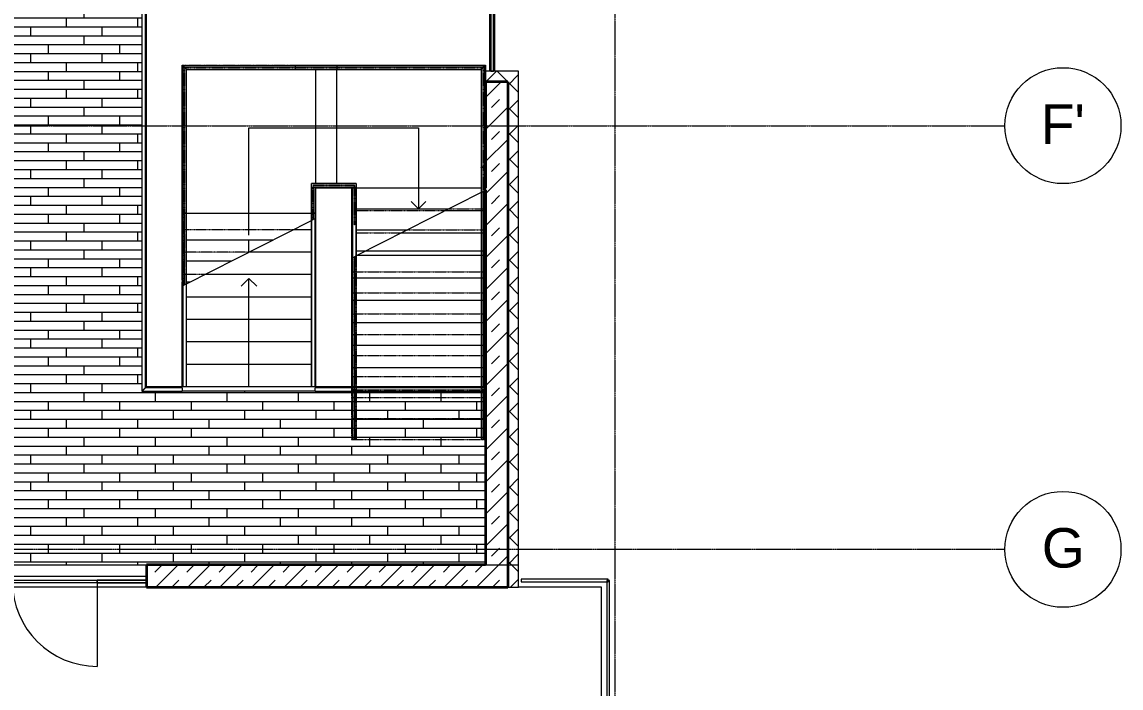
# Model space of a CAD drawing. Header units: millimetres. Extents: x -309577 to 26510, y -302335 to 26695.
# Drawn here: x -186483 to -174168, y -288488 to -281020 of the extents above; entities that cross this region are included whole.
import ezdxf

# ---------------------------------------------------------------- set-up
doc = ezdxf.new("R2010")
doc.units = ezdxf.units.MM
doc.linetypes.add('Rasterlinie', pattern=[22.225, 12.7, -3.175, 3.175, -3.175])
doc.linetypes.add('Verdeckt', pattern=[3, 2, -1])
for name, color, linetype, lineweight in [('A-ANNO-TEXT', 2, 'Continuous', 9), ('A-DOOR', 1, 'Continuous', 9), ('A-FLOR-HRAL', 1, 'Continuous', 9), ('A-FLOR-OTLN', 6, 'Continuous', 9), ('A-FLOR-PATT', 8, 'Continuous', 9), ('A-FLOR-STRS', 2, 'Continuous', 9), ('A-GLAZ', 6, 'Continuous', 9), ('A-SECT-MBND', 5, 'Verdeckt', 9), ('A-WALL', 2, 'Continuous', 9), ('A-WALL-PATT', 2, 'Continuous', 35), ('S-GRID', 1, 'Continuous', 9)]:
    doc.layers.add(name, color=color, linetype=linetype, lineweight=lineweight)
pattern_1 = [(180, (0, 0), (-6e-14, -500), [])]
pattern_2 = [(180, (-185188.71, 283025.49), (-1e-14, -100), []), (270, (-185188.71, 283025.49), (200, -200), [100, -700]), (270, (-185588.71, 282925.49), (200, -200), [100, -700])]
pattern_3 = [(45, (0, 0), (-179.60512, 179.60512), []), (45, (179.6, 0), (-179.60512, 179.60512), [127, -127])]

# ---------------------------------------------------------------- blocks, each defined once
blk = doc.blocks.new('Geländer - Geländer-380591-Ebene 2')
at = {"layer": 'A-FLOR-HRAL'}
for p, q in [((-185139, -279983), (-185139, -285161)), ((-185099, -285121), (-185099, -279983)), ((-185139, -285161), (-184689, -285161)), ((-184689, -285121), (-185099, -285121)), ((-184689, -285121), (-184689, -285161))]:
    blk.add_line(p, q, dxfattribs=at)
blk.add_open_spline([(-185099, -285121), (-185099, -285121), (-185099, -285121), (-185100, -285123), (-185101, -285124), (-185103, -285125), (-185104, -285126), (-185105, -285127), (-185107, -285129), (-185108, -285131), (-185110, -285132), (-185111, -285133), (-185112, -285135), (-185114, -285136), (-185115, -285137), (-185116, -285138), (-185117, -285140), (-185119, -285141), (-185120, -285142), (-185121, -285144), (-185123, -285145), (-185124, -285146), (-185125, -285147), (-185126, -285149), (-185128, -285150), (-185129, -285151), (-185130, -285152), (-185131, -285154), (-185133, -285155), (-185134, -285156), (-185135, -285157), (-185136, -285158), (-185137, -285160), (-185138, -285161), (-185139, -285161), (-185139, -285161)], degree=3, knots=[0, 0, 0, 0, 0.083333, 0.125, 0.166667, 0.208333, 0.229167, 0.25, 0.291667, 0.333333, 0.354167, 0.375, 0.395833, 0.416667, 0.4375, 0.458333, 0.479167, 0.5, 0.520833, 0.541667, 0.5625, 0.583333, 0.604167, 0.625, 0.645833, 0.666667, 0.6875, 0.708333, 0.75, 0.770833, 0.791667, 0.833333, 0.875, 0.916667, 1, 1, 1, 1], dxfattribs=at)
blk = doc.blocks.new('Systemelement - Verglasung-313581-Ebene 2')
at = {"layer": 'A-GLAZ'}
for p, q in [((-275, 15), (275, 15)), ((-275, 15), (-275, -15)), ((275, 15), (275, -15)), ((275, -15), (-275, -15))]:
    blk.add_line(p, q, dxfattribs=at)
blk = doc.blocks.new('Systemelement - Verglasung-313582-Ebene 2')
at = {"layer": 'A-GLAZ'}
for p, q in [((-950, 15), (950, 15)), ((-950, 15), (-950, -15)), ((950, 15), (950, -15)), ((950, -15), (-950, -15))]:
    blk.add_line(p, q, dxfattribs=at)
blk = doc.blocks.new('Systemelement - Metallpanel-332889-Ebene 2')
at = {"layer": 'A-GLAZ'}
h = blk.add_hatch(dxfattribs=at)
h.set_pattern_fill('FP_1', color=256, style=0, pattern_type=2)
h.set_pattern_definition(pattern_1)
h.paths.add_polyline_path([(-782, 25), (-782, 15), (782, 15), (782, 25), (-525, 25)], flags=0)
h.paths.add_polyline_path([(-782, -25), (757, -25), (757, -15), (-782, -15)], flags=0)
for p, q in [((-782, 25), (782, 25)), ((782, 25), (782, 15)), ((757, -25), (-782, -25))]:
    blk.add_line(p, q, dxfattribs=at)
blk = doc.blocks.new('Geländer - Geländer-380595-Ebene 2')
at = {"layer": 'A-FLOR-HRAL'}
for p, q in [((-181289, -285121), (-183199, -285121)), ((-183199, -285161), (-183199, -285121)), ((-183199, -285161), (-181289, -285161))]:
    blk.add_line(p, q, dxfattribs=at)
blk = doc.blocks.new('Systemelement - Verglasung-332890-Ebene 2')
at = {"layer": 'A-GLAZ'}
for p, q in [((-782, 15), (782, 15)), ((782, 15), (782, -15)), ((782, -15), (-782, -15))]:
    blk.add_line(p, q, dxfattribs=at)
blk = doc.blocks.new('Geländer - Geländer-389870-Ebene 2')
at = {"layer": 'A-FLOR-HRAL'}
for p, q in [((-184679, -281514), (-184679, -283159)), ((-183416, -281514), (-184679, -281514)), ((-182946, -281514), (-183416, -281514)), ((-181299, -281514), (-182946, -281514)), ((-181299, -282653), (-181299, -281514)), ((-184639, -283159), (-184639, -281554)), ((-184639, -281554), (-183416, -281554)), ((-183416, -281554), (-182946, -281554)), ((-182946, -281554), (-181339, -281554)), ((-181339, -281554), (-181339, -282653)), ((-181339, -282653), (-181339, -285121)), ((-181299, -285121), (-181299, -282653)), ((-184679, -283159), (-184679, -285111)), ((-184639, -285111), (-184639, -283159)), ((-181339, -285161), (-181339, -285701)), ((-181299, -285701), (-181299, -285161)), ((-181319, -285701), (-181324, -285701))]:
    blk.add_line(p, q, dxfattribs=at)
for points in [[(-181333, -285701), (-181336, -285701)], [(-181329, -285701), (-181333, -285701)], [(-181324, -285701), (-181329, -285701)], [(-181314, -285701), (-181319, -285701)], [(-181309, -285701), (-181314, -285701)], [(-181305, -285701), (-181309, -285701)], [(-181301, -285701), (-181305, -285701)], [(-181299, -285701), (-181301, -285701)], [(-181299, -285701), (-181299, -285701)]]:
    blk.add_lwpolyline(points, dxfattribs=at)
for points, knots in [([(-184669, -281524), (-184669, -281523), (-184670, -281523), (-184671, -281521), (-184673, -281520), (-184674, -281519), (-184675, -281517), (-184676, -281517), (-184676, -281516)], [0.6671119, 0.6671119, 0.6671119, 0.6671119, 0.6875, 0.7083333, 0.75, 0.7708333, 0.7916667, 0.8333333, 0.8333333, 0.8333333, 0.8333333]), ([(-183416, -281514), (-183417, -281514), (-183418, -281514), (-183420, -281516), (-183422, -281519), (-183423, -281525), (-183424, -281534), (-183423, -281542), (-183422, -281548), (-183420, -281551), (-183418, -281553), (-183417, -281554), (-183416, -281554)], [-1, -1, -1, -1, -0.916667, -0.833333, -0.75, -0.666667, -0.5, -0.333333, -0.25, -0.166667, -0.083333, 0, 0, 0, 0]), ([(-182946, -281554), (-182947, -281554), (-182948, -281553), (-182950, -281551), (-182952, -281548), (-182953, -281544), (-182954, -281539), (-182954, -281532), (-182953, -281525), (-182952, -281519), (-182950, -281516), (-182948, -281514), (-182947, -281514), (-182946, -281514)], [0, 0, 0, 0, 0.083333, 0.166667, 0.25, 0.333333, 0.416667, 0.5, 0.666667, 0.75, 0.833333, 0.916667, 1, 1, 1, 1]), ([(-181299, -281514), (-181300, -281515), (-181300, -281515), (-181301, -281516), (-181303, -281517), (-181304, -281519), (-181305, -281520), (-181306, -281521), (-181308, -281523), (-181308, -281523), (-181309, -281524)], [-0.9157436, -0.9157436, -0.9157436, -0.9157436, -0.875, -0.8333333, -0.7916667, -0.7708333, -0.75, -0.7083333, -0.6875, -0.6666667, -0.6666667, -0.6666667, -0.6666667]), ([(-184664, -281528), (-184664, -281528), (-184665, -281527), (-184666, -281526), (-184668, -281525), (-184668, -281524), (-184669, -281524)], [0.5837157, 0.5837157, 0.5837157, 0.5837157, 0.60416667, 0.625, 0.64583333, 0.66666667, 0.66666667, 0.66666667, 0.66666667]), ([(-184659, -281534), (-184659, -281533), (-184660, -281532), (-184661, -281531), (-184663, -281530), (-184663, -281529), (-184664, -281528)], [0.50035631, 0.50035631, 0.50035631, 0.50035631, 0.52083333, 0.54166667, 0.5625, 0.58333333, 0.58333333, 0.58333333, 0.58333333]), ([(-184654, -281539), (-184654, -281538), (-184655, -281538), (-184656, -281536), (-184657, -281535), (-184658, -281534), (-184659, -281534)], [0.41702297, 0.41702297, 0.41702297, 0.41702297, 0.4375, 0.45833333, 0.47916667, 0.5, 0.5, 0.5, 0.5]), ([(-184645, -281548), (-184645, -281547), (-184646, -281546), (-184648, -281544), (-184650, -281542), (-184651, -281541), (-184652, -281540), (-184653, -281539), (-184654, -281539)], [0.2504453, 0.2504453, 0.2504453, 0.2504453, 0.2916667, 0.3333333, 0.3541667, 0.375, 0.3958333, 0.4166667, 0.4166667, 0.4166667, 0.4166667]), ([(-184639, -281554), (-184639, -281554), (-184639, -281553), (-184640, -281552), (-184641, -281551), (-184643, -281550), (-184644, -281549), (-184644, -281548), (-184645, -281548)], [0, 0, 0, 0, 0.0833333, 0.125, 0.1666667, 0.2083333, 0.2291667, 0.25, 0.25, 0.25, 0.25]), ([(-181329, -281544), (-181329, -281544), (-181330, -281545), (-181331, -281546), (-181333, -281547), (-181334, -281549), (-181335, -281550), (-181336, -281551), (-181336, -281551)], [-0.3328881, -0.3328881, -0.3328881, -0.3328881, -0.3125, -0.2916667, -0.25, -0.2291667, -0.2083333, -0.1666667, -0.1666667, -0.1666667, -0.1666667]), ([(-181319, -281534), (-181319, -281534), (-181320, -281535), (-181321, -281536), (-181323, -281538), (-181324, -281539), (-181325, -281540), (-181326, -281541), (-181328, -281542), (-181328, -281543), (-181329, -281544)], [-0.4996437, -0.4996437, -0.4996437, -0.4996437, -0.4791667, -0.4583333, -0.4375, -0.4166667, -0.3958333, -0.375, -0.3541667, -0.3333333, -0.3333333, -0.3333333, -0.3333333]), ([(-181309, -281524), (-181309, -281524), (-181310, -281525), (-181311, -281526), (-181312, -281527), (-181314, -281528), (-181315, -281530), (-181316, -281531), (-181317, -281532), (-181318, -281533), (-181319, -281534)], [-0.6662843, -0.6662843, -0.6662843, -0.6662843, -0.6458333, -0.625, -0.6041667, -0.5833333, -0.5625, -0.5416667, -0.5208333, -0.5, -0.5, -0.5, -0.5])]:
    blk.add_open_spline(points, degree=3, knots=knots, dxfattribs=at)
for points in [[(-181299, -281514), (-181299, -281514), (-181299, -281514), (-181299, -281514)], [(-181336, -282650), (-181335, -282649), (-181334, -282649), (-181333, -282648)], [(-181333, -282648), (-181332, -282648), (-181330, -282647), (-181329, -282647)], [(-181329, -282647), (-181327, -282647), (-181326, -282646), (-181324, -282646)], [(-181324, -282646), (-181322, -282646), (-181320, -282646), (-181319, -282646)], [(-181319, -282646), (-181317, -282646), (-181315, -282646), (-181314, -282646)], [(-181314, -282646), (-181312, -282646), (-181310, -282647), (-181309, -282647)], [(-181309, -282647), (-181307, -282647), (-181306, -282648), (-181305, -282648)], [(-181305, -282648), (-181303, -282649), (-181302, -282649), (-181301, -282650)], [(-181301, -282650), (-181301, -282650), (-181300, -282651), (-181299, -282651)], [(-181299, -282652), (-181299, -282652), (-181299, -282653), (-181299, -282653)], [(-184673, -283164), (-184674, -283164), (-184675, -283163), (-184676, -283162)], [(-184669, -283165), (-184670, -283165), (-184672, -283164), (-184673, -283164)], [(-184664, -283166), (-184666, -283166), (-184667, -283165), (-184669, -283165)], [(-184659, -283166), (-184660, -283166), (-184662, -283166), (-184664, -283166)], [(-184654, -283166), (-184655, -283166), (-184657, -283166), (-184659, -283166)], [(-184649, -283165), (-184650, -283165), (-184652, -283166), (-184654, -283166)], [(-184645, -283164), (-184646, -283164), (-184647, -283165), (-184649, -283165)], [(-184641, -283162), (-184642, -283163), (-184643, -283164), (-184645, -283164)], [(-184639, -283161), (-184640, -283161), (-184641, -283162), (-184641, -283162)], [(-184639, -283159), (-184639, -283160), (-184639, -283160), (-184639, -283161)]]:
    blk.add_open_spline(points, degree=3, dxfattribs=at)
blk = doc.blocks.new('Geländer - Geländer-389874-Ebene 2')
at = {"layer": 'A-FLOR-HRAL'}
for p, q in [((-182739, -282831), (-183239, -282831)), ((-183239, -282871), (-183239, -283159)), ((-183239, -282871), (-182739, -282871)), ((-183199, -283159), (-183199, -282871)), ((-182779, -282871), (-182779, -282891)), ((-182776, -282871), (-182773, -282871)), ((-182773, -282871), (-182769, -282871)), ((-182769, -282871), (-182764, -282871)), ((-182764, -282871), (-182759, -282871)), ((-182739, -282891), (-182739, -282871)), ((-182779, -282891), (-182779, -285121)), ((-182739, -285121), (-182739, -282891)), ((-183239, -283159), (-183239, -285111)), ((-183199, -285111), (-183199, -283159)), ((-182779, -285161), (-182779, -285701)), ((-182739, -285701), (-182739, -285161)), ((-182759, -285701), (-182764, -285701))]:
    blk.add_line(p, q, dxfattribs=at)
for points in [[(-183239, -282871), (-183239, -282870), (-183239, -282868), (-183239, -282865), (-183239, -282861), (-183239, -282856), (-183239, -282851), (-183239, -282846), (-183239, -282841), (-183239, -282837), (-183239, -282834), (-183239, -282832), (-183239, -282831)], [(-182739, -282831), (-182739, -282832), (-182739, -282834), (-182739, -282837), (-182739, -282841), (-182739, -282846), (-182739, -282851), (-182739, -282856), (-182739, -282861), (-182739, -282865), (-182739, -282868), (-182739, -282870), (-182739, -282871)], [(-182773, -285701), (-182776, -285701)], [(-182769, -285701), (-182773, -285701)], [(-182764, -285701), (-182769, -285701)], [(-182739, -285701), (-182739, -285701), (-182741, -285701), (-182745, -285701), (-182749, -285701), (-182754, -285701), (-182759, -285701)]]:
    blk.add_lwpolyline(points, dxfattribs=at)
for points in [[(-182773, -282886), (-182774, -282886), (-182775, -282887), (-182776, -282887)], [(-182769, -282885), (-182770, -282885), (-182772, -282885), (-182773, -282886)], [(-182764, -282884), (-182766, -282884), (-182767, -282884), (-182769, -282885)], [(-182759, -282884), (-182760, -282884), (-182762, -282884), (-182764, -282884)], [(-183233, -283164), (-183234, -283164), (-183235, -283163), (-183236, -283162)], [(-183229, -283165), (-183230, -283165), (-183232, -283164), (-183233, -283164)], [(-183224, -283166), (-183226, -283166), (-183227, -283165), (-183229, -283165)], [(-183219, -283166), (-183220, -283166), (-183222, -283166), (-183224, -283166)], [(-183214, -283166), (-183215, -283166), (-183217, -283166), (-183219, -283166)], [(-183209, -283165), (-183210, -283165), (-183212, -283166), (-183214, -283166)], [(-183205, -283164), (-183206, -283164), (-183207, -283165), (-183209, -283165)], [(-183201, -283162), (-183202, -283163), (-183203, -283164), (-183205, -283164)], [(-183199, -283161), (-183200, -283161), (-183201, -283162), (-183201, -283162)], [(-183199, -283159), (-183199, -283160), (-183199, -283160), (-183199, -283161)]]:
    blk.add_open_spline(points, degree=3, dxfattribs=at)
blk.add_open_spline([(-182739, -282891), (-182739, -282890), (-182739, -282889), (-182741, -282887), (-182744, -282886), (-182750, -282884), (-182755, -282884), (-182759, -282884)], degree=3, knots=[-1, -1, -1, -1, -0.9166667, -0.8333333, -0.75, -0.6666667, -0.5, -0.5, -0.5, -0.5], dxfattribs=at)
blk = doc.blocks.new('Geländer - Geländer-390160-Ebene 2')
at = {"layer": 'A-FLOR-HRAL'}
for p, q in [((-184679, -281514), (-184679, -283159)), ((-183416, -281514), (-184679, -281514)), ((-182946, -281514), (-183416, -281514)), ((-181299, -281514), (-182946, -281514)), ((-181299, -282653), (-181299, -281514)), ((-184639, -283159), (-184639, -281554)), ((-184639, -281554), (-183416, -281554)), ((-183416, -281554), (-182946, -281554)), ((-182946, -281554), (-181339, -281554)), ((-181339, -281554), (-181339, -282653)), ((-181339, -282653), (-181339, -285121)), ((-181299, -285121), (-181299, -282653)), ((-184679, -283159), (-184679, -285111)), ((-184639, -285111), (-184639, -283159)), ((-181339, -285161), (-181339, -285701)), ((-181299, -285701), (-181299, -285161)), ((-181314, -285701), (-181319, -285701)), ((-181309, -285701), (-181314, -285701)), ((-181305, -285701), (-181309, -285701)), ((-181301, -285701), (-181305, -285701))]:
    blk.add_line(p, q, dxfattribs=at)
blk.add_lwpolyline([(-181319, -285701), (-181324, -285701), (-181329, -285701), (-181333, -285701), (-181336, -285701), (-181338, -285701), (-181339, -285701)], dxfattribs=at)
for points, knots in [([(-184676, -281516), (-184676, -281516), (-184677, -281515), (-184678, -281514), (-184679, -281514), (-184679, -281514)], [0.8333333, 0.8333333, 0.8333333, 0.8333333, 0.875, 0.9166667, 1, 1, 1, 1]), ([(-184659, -281534), (-184659, -281533), (-184660, -281532), (-184661, -281531), (-184663, -281530), (-184664, -281528), (-184665, -281527), (-184666, -281526), (-184668, -281525), (-184669, -281524), (-184670, -281523), (-184671, -281521), (-184673, -281520), (-184674, -281519), (-184675, -281517), (-184676, -281517), (-184676, -281516)], [0.5, 0.5, 0.5, 0.5, 0.5208333, 0.5416667, 0.5625, 0.5833333, 0.6041667, 0.625, 0.6458333, 0.6666667, 0.6875, 0.7083333, 0.75, 0.7708333, 0.7916667, 0.832753, 0.832753, 0.832753, 0.832753]), ([(-183418, -281514), (-183419, -281515), (-183420, -281516), (-183422, -281519), (-183423, -281525), (-183424, -281534), (-183423, -281542), (-183422, -281548), (-183420, -281551), (-183419, -281553), (-183418, -281553)], [-0.9166667, -0.9166667, -0.9166667, -0.9166667, -0.8333333, -0.75, -0.6666667, -0.5, -0.3333333, -0.25, -0.1666667, -0.0833333, -0.0833333, -0.0833333, -0.0833333]), ([(-182948, -281553), (-182949, -281552), (-182950, -281551), (-182952, -281548), (-182953, -281544), (-182954, -281539), (-182954, -281532), (-182953, -281525), (-182952, -281519), (-182950, -281516), (-182949, -281515), (-182948, -281514)], [0.0833333, 0.0833333, 0.0833333, 0.0833333, 0.1666667, 0.25, 0.3333333, 0.4166667, 0.5, 0.6666667, 0.75, 0.8333333, 0.9166667, 0.9166667, 0.9166667, 0.9166667]), ([(-181305, -281519), (-181305, -281520), (-181306, -281521), (-181308, -281523), (-181309, -281524), (-181310, -281525), (-181311, -281526), (-181312, -281527), (-181314, -281528), (-181315, -281530), (-181316, -281531), (-181317, -281532), (-181318, -281533), (-181319, -281534)], [-0.75, -0.75, -0.75, -0.75, -0.7083333, -0.6875, -0.6666667, -0.6458333, -0.625, -0.6041667, -0.5833333, -0.5625, -0.5416667, -0.5208333, -0.5003563, -0.5003563, -0.5003563, -0.5003563]), ([(-181301, -281516), (-181302, -281517), (-181303, -281517), (-181304, -281519), (-181304, -281519), (-181305, -281519)], [-0.83333333, -0.83333333, -0.83333333, -0.83333333, -0.79166667, -0.77083333, -0.75058029, -0.75058029, -0.75058029, -0.75058029]), ([(-184654, -281539), (-184654, -281538), (-184655, -281538), (-184656, -281536), (-184657, -281535), (-184658, -281534), (-184659, -281534)], [0.41666667, 0.41666667, 0.41666667, 0.41666667, 0.4375, 0.45833333, 0.47916667, 0.49964369, 0.49964369, 0.49964369, 0.49964369]), ([(-184641, -281551), (-184642, -281551), (-184643, -281550), (-184644, -281549), (-184645, -281547), (-184647, -281546), (-184648, -281544), (-184650, -281542), (-184651, -281541), (-184652, -281540), (-184653, -281539), (-184654, -281539)], [0.1666667, 0.1666667, 0.1666667, 0.1666667, 0.2083333, 0.2291667, 0.25, 0.2916667, 0.3333333, 0.3541667, 0.375, 0.3958333, 0.4162843, 0.4162843, 0.4162843, 0.4162843]), ([(-181319, -281534), (-181319, -281534), (-181320, -281535), (-181321, -281536), (-181323, -281538), (-181324, -281539), (-181325, -281540), (-181326, -281541), (-181328, -281542), (-181329, -281544), (-181330, -281545), (-181331, -281546), (-181333, -281547), (-181334, -281549), (-181335, -281550), (-181336, -281551), (-181337, -281552), (-181338, -281553), (-181339, -281554), (-181339, -281554)], [-0.5, -0.5, -0.5, -0.5, -0.4791667, -0.4583333, -0.4375, -0.4166667, -0.3958333, -0.375, -0.3541667, -0.3333333, -0.3125, -0.2916667, -0.25, -0.2291667, -0.2083333, -0.1666667, -0.125, -0.0833333, 0, 0, 0, 0])]:
    blk.add_open_spline(points, degree=3, knots=knots, dxfattribs=at)
for points in [[(-183416, -281514), (-183417, -281514), (-183418, -281514), (-183418, -281514)], [(-182948, -281514), (-182948, -281514), (-182947, -281514), (-182946, -281514)], [(-183418, -281553), (-183418, -281553), (-183417, -281554), (-183416, -281554)], [(-182946, -281554), (-182947, -281554), (-182948, -281553), (-182948, -281553)], [(-181339, -282653), (-181339, -282653), (-181338, -282651), (-181336, -282650), (-181333, -282648), (-181329, -282647), (-181324, -282646), (-181320, -282646), (-181319, -282646)], [(-181319, -282646), (-181317, -282646), (-181315, -282646), (-181314, -282646)], [(-181314, -282646), (-181312, -282646), (-181310, -282647), (-181309, -282647)], [(-181309, -282647), (-181307, -282647), (-181306, -282648), (-181305, -282648)], [(-181305, -282648), (-181303, -282649), (-181302, -282649), (-181301, -282650)], [(-184678, -283161), (-184678, -283160), (-184679, -283160), (-184679, -283159)], [(-184676, -283162), (-184677, -283162), (-184678, -283161), (-184678, -283161)], [(-184673, -283164), (-184674, -283164), (-184675, -283163), (-184676, -283162)], [(-184669, -283165), (-184670, -283165), (-184672, -283164), (-184673, -283164)], [(-184664, -283166), (-184666, -283166), (-184667, -283165), (-184669, -283165)], [(-184659, -283166), (-184660, -283166), (-184662, -283166), (-184664, -283166)], [(-184654, -283166), (-184655, -283166), (-184657, -283166), (-184659, -283166)], [(-184649, -283165), (-184650, -283165), (-184652, -283166), (-184654, -283166)], [(-184645, -283164), (-184646, -283164), (-184647, -283165), (-184649, -283165)], [(-184641, -283162), (-184642, -283163), (-184643, -283164), (-184645, -283164)]]:
    blk.add_open_spline(points, degree=3, dxfattribs=at)
blk = doc.blocks.new('Geländer - Geländer-390164-Ebene 2')
at = {"layer": 'A-FLOR-HRAL'}
for p, q in [((-182739, -282831), (-183239, -282831)), ((-183239, -282871), (-183239, -283159)), ((-183239, -282871), (-182739, -282871)), ((-183199, -283159), (-183199, -282871)), ((-182779, -282871), (-182779, -282891)), ((-182779, -282871), (-182778, -282871)), ((-182778, -282871), (-182776, -282871)), ((-182776, -282871), (-182773, -282871)), ((-182773, -282871), (-182769, -282871)), ((-182769, -282871), (-182764, -282871)), ((-182764, -282871), (-182759, -282871)), ((-182739, -282891), (-182739, -282871)), ((-182779, -282891), (-182779, -285121)), ((-182739, -285121), (-182739, -282891)), ((-183239, -283159), (-183239, -285111)), ((-183199, -285111), (-183199, -283159)), ((-182779, -285161), (-182779, -285701)), ((-182739, -285701), (-182739, -285161)), ((-182778, -285701), (-182779, -285701)), ((-182776, -285701), (-182778, -285701)), ((-182773, -285701), (-182776, -285701)), ((-182769, -285701), (-182773, -285701)), ((-182759, -285701), (-182764, -285701)), ((-182754, -285701), (-182759, -285701)), ((-182749, -285701), (-182754, -285701)), ((-182745, -285701), (-182749, -285701)), ((-182741, -285701), (-182745, -285701))]:
    blk.add_line(p, q, dxfattribs=at)
for points in [[(-183239, -282871), (-183239, -282870), (-183239, -282868), (-183239, -282865), (-183239, -282861), (-183239, -282856), (-183239, -282851), (-183239, -282846), (-183239, -282841), (-183239, -282837), (-183239, -282834), (-183239, -282832), (-183239, -282831)], [(-182739, -282831), (-182739, -282832), (-182739, -282834), (-182739, -282837), (-182739, -282841), (-182739, -282846), (-182739, -282851), (-182739, -282856), (-182739, -282861), (-182739, -282865), (-182739, -282868), (-182739, -282870), (-182739, -282871)], [(-182764, -285701), (-182769, -285701)]]:
    blk.add_lwpolyline(points, dxfattribs=at)
for points in [[(-182778, -282889), (-182778, -282890), (-182779, -282890), (-182779, -282891)], [(-182776, -282887), (-182777, -282888), (-182778, -282888), (-182778, -282889)], [(-182773, -282886), (-182774, -282886), (-182775, -282887), (-182776, -282887)], [(-182769, -282885), (-182770, -282885), (-182772, -282885), (-182773, -282886)], [(-182764, -282884), (-182766, -282884), (-182767, -282884), (-182769, -282885)], [(-182759, -282884), (-182760, -282884), (-182762, -282884), (-182764, -282884)], [(-182754, -282884), (-182755, -282884), (-182757, -282884), (-182759, -282884)], [(-182749, -282885), (-182750, -282884), (-182752, -282884), (-182754, -282884)], [(-182745, -282886), (-182746, -282885), (-182747, -282885), (-182749, -282885)], [(-182741, -282887), (-182742, -282887), (-182743, -282886), (-182745, -282886)], [(-183238, -283161), (-183238, -283160), (-183239, -283160), (-183239, -283159)], [(-183236, -283162), (-183237, -283162), (-183238, -283161), (-183238, -283161)], [(-183233, -283164), (-183234, -283164), (-183235, -283163), (-183236, -283162)], [(-183229, -283165), (-183230, -283165), (-183232, -283164), (-183233, -283164)], [(-183224, -283166), (-183226, -283166), (-183227, -283165), (-183229, -283165)], [(-183219, -283166), (-183220, -283166), (-183222, -283166), (-183224, -283166)], [(-183214, -283166), (-183215, -283166), (-183217, -283166), (-183219, -283166)], [(-183209, -283165), (-183210, -283165), (-183212, -283166), (-183214, -283166)], [(-183205, -283164), (-183206, -283164), (-183207, -283165), (-183209, -283165)], [(-183201, -283162), (-183202, -283163), (-183203, -283164), (-183205, -283164)]]:
    blk.add_open_spline(points, degree=3, dxfattribs=at)
blk = doc.blocks.new('Systemelement - Metallpanel-332891-Ebene 2')
at = {"layer": 'A-GLAZ'}
h = blk.add_hatch(dxfattribs=at)
h.set_pattern_fill('FP_1', color=256, style=0, pattern_type=2)
h.set_pattern_definition(pattern_1)
h.paths.add_polyline_path([(-782, -15), (-782, -25), (757, -25), (757, -15), (-525, -15)], flags=0)
h.paths.add_polyline_path([(-782, 15), (782, 15), (782, 25), (-782, 25)], flags=0)
for p, q in [((-782, 25), (782, 25)), ((782, 25), (782, 15)), ((757, -25), (-782, -25))]:
    blk.add_line(p, q, dxfattribs=at)
blk = doc.blocks.new('Systemelement - Verglasung-V89-Ebene 2')
at = {"layer": 'A-GLAZ'}
for p, q in [((782, 15), (-782, 15)), ((-782, 15), (-782, -15)), ((782, -15), (782, 15)), ((-782, -15), (782, -15))]:
    blk.add_line(p, q, dxfattribs=at)
blk = doc.blocks.new('Geländer - Geländer-380621-Ebene 2')
at = {"layer": 'A-FLOR-HRAL'}
for p, q in [((-185139, -279983), (-185139, -285161)), ((-185099, -285121), (-185099, -279983)), ((-185139, -285161), (-184689, -285161)), ((-184689, -285121), (-185099, -285121)), ((-184689, -285121), (-184689, -285161))]:
    blk.add_line(p, q, dxfattribs=at)
blk.add_open_spline([(-185099, -285121), (-185099, -285121), (-185099, -285121), (-185100, -285123), (-185101, -285124), (-185103, -285125), (-185104, -285126), (-185105, -285127), (-185107, -285129), (-185108, -285131), (-185110, -285132), (-185111, -285133), (-185112, -285135), (-185114, -285136), (-185115, -285137), (-185116, -285138), (-185117, -285140), (-185119, -285141), (-185120, -285142), (-185121, -285144), (-185123, -285145), (-185124, -285146), (-185125, -285147), (-185126, -285149), (-185128, -285150), (-185129, -285151), (-185130, -285152), (-185131, -285154), (-185133, -285155), (-185134, -285156), (-185135, -285157), (-185136, -285158), (-185137, -285160), (-185138, -285161), (-185139, -285161), (-185139, -285161)], degree=3, knots=[0, 0, 0, 0, 0.083333, 0.125, 0.166667, 0.208333, 0.229167, 0.25, 0.291667, 0.333333, 0.354167, 0.375, 0.395833, 0.416667, 0.4375, 0.458333, 0.479167, 0.5, 0.520833, 0.541667, 0.5625, 0.583333, 0.604167, 0.625, 0.645833, 0.666667, 0.6875, 0.708333, 0.75, 0.770833, 0.791667, 0.833333, 0.875, 0.916667, 1, 1, 1, 1], dxfattribs=at)
blk = doc.blocks.new('Systemelement - Verglasung-313579-Ebene 2')
at = {"layer": 'A-GLAZ'}
for p, q in [((275, 15), (-275, 15)), ((-275, 15), (-275, -15)), ((275, -15), (275, 15)), ((-275, -15), (275, -15))]:
    blk.add_line(p, q, dxfattribs=at)
blk = doc.blocks.new('Türelement 2-flg - Drehflügel - Glas - Standard-313580-Ebene 2')
at = {"layer": 'A-DOOR'}
for p, q in [((-950, 0), (-950, 950)), ((950, 0), (950, 950))]:
    blk.add_line(p, q, dxfattribs=at)
for centre, start, end in [((-950, 0), 0, 90), ((950, 0), 90, 180)]:
    blk.add_arc(centre, 950, start, end, dxfattribs=at)
blk = doc.blocks.new('Geländer - Geländer-380623-Ebene 2')
at = {"layer": 'A-FLOR-HRAL'}
for p, q in [((-184639, -283957), (-184679, -283977)), ((-184679, -285111), (-184679, -283977)), ((-184639, -285111), (-184639, -283957)), ((-184639, -285111), (-184679, -285111))]:
    blk.add_line(p, q, dxfattribs=at)
at = {"layer": 'A-SECT-MBND'}
for p, q in [((-184679, -281514), (-181299, -281514)), ((-184679, -283166), (-184679, -281514)), ((-181299, -281514), (-181299, -282629)), ((-184660, -281532), (-183006, -281532)), ((-184660, -283166), (-184660, -281532)), ((-184660, -281532), (-181317, -281532)), ((-184660, -283166), (-184660, -281532)), ((-184660, -281532), (-181317, -281532)), ((-184660, -283166), (-184660, -281532)), ((-184660, -281532), (-181317, -281532)), ((-184660, -283166), (-184660, -281532)), ((-184657, -281535), (-183006, -281535)), ((-184657, -283166), (-184657, -281535)), ((-184657, -281535), (-181320, -281535)), ((-184657, -283166), (-184657, -281535)), ((-184657, -281535), (-181320, -281535)), ((-184657, -283166), (-184657, -281535)), ((-184657, -281535), (-181320, -281535)), ((-184657, -283166), (-184657, -281535)), ((-184639, -281554), (-181339, -281554)), ((-184639, -283166), (-184639, -281554)), ((-181339, -281554), (-181339, -282629)), ((-181320, -281535), (-181320, -282629)), ((-181320, -281535), (-181320, -282629)), ((-181320, -281535), (-181320, -282629)), ((-181317, -281532), (-181317, -282629)), ((-181317, -281532), (-181317, -282629)), ((-181317, -281532), (-181317, -282629)), ((-181339, -282629), (-181339, -285146)), ((-181320, -282629), (-181320, -282829)), ((-181320, -282629), (-181320, -285146)), ((-181320, -282629), (-181320, -285146)), ((-181317, -282629), (-181317, -282829)), ((-181317, -282629), (-181317, -285146)), ((-181317, -282629), (-181317, -285146)), ((-181299, -282629), (-181299, -285146)), ((-181320, -282922), (-181320, -285146)), ((-181320, -282922), (-181320, -285146)), ((-181317, -282921), (-181317, -285146)), ((-181317, -282921), (-181317, -285146)), ((-184679, -283977), (-184679, -283166)), ((-184660, -283968), (-184660, -283166)), ((-184660, -283968), (-184660, -283166)), ((-184660, -283968), (-184660, -283166)), ((-184660, -283968), (-184660, -283166)), ((-184657, -283966), (-184657, -283166)), ((-184657, -283966), (-184657, -283166)), ((-184657, -283966), (-184657, -283166)), ((-184657, -283966), (-184657, -283166)), ((-184639, -283957), (-184639, -283166)), ((-181299, -285146), (-181339, -285146)), ((-181317, -285146), (-181320, -285146)), ((-181317, -285146), (-181320, -285146)), ((-181317, -285146), (-181320, -285146)), ((-181317, -285146), (-181320, -285146))]:
    blk.add_line(p, q, dxfattribs=at)
blk = doc.blocks.new('Geländer - Geländer-380624-Ebene 2')
at = {"layer": 'A-FLOR-HRAL'}
for p, q in [((-183199, -283225), (-183239, -283245)), ((-183199, -285111), (-183199, -283225)), ((-183239, -285111), (-183239, -283245)), ((-183199, -285111), (-183239, -285111))]:
    blk.add_line(p, q, dxfattribs=at)
at = {"layer": 'A-SECT-MBND'}
for p, q in [((-183239, -282831), (-182739, -282831)), ((-183239, -283166), (-183239, -282831)), ((-183220, -282850), (-183033, -282850)), ((-183220, -283166), (-183220, -282850)), ((-183220, -282850), (-182833, -282850)), ((-183220, -283166), (-183220, -282850)), ((-183220, -282850), (-182757, -282850)), ((-183220, -283166), (-183220, -282850)), ((-183220, -282850), (-182757, -282850)), ((-183220, -283166), (-183220, -282850)), ((-183217, -282853), (-183033, -282853)), ((-183217, -283166), (-183217, -282853)), ((-183217, -282853), (-182833, -282853)), ((-183217, -283166), (-183217, -282853)), ((-183217, -282853), (-182760, -282853)), ((-183217, -283166), (-183217, -282853)), ((-183217, -282853), (-182760, -282853)), ((-183217, -283166), (-183217, -282853)), ((-183199, -282871), (-182779, -282871)), ((-183199, -283166), (-183199, -282871)), ((-182783, -282850), (-182757, -282850)), ((-182782, -282853), (-182760, -282853)), ((-182779, -282871), (-182779, -283441)), ((-182760, -282853), (-182760, -282877)), ((-182760, -282853), (-182760, -283064)), ((-182760, -282853), (-182760, -283299)), ((-182757, -282850), (-182757, -282878)), ((-182757, -282850), (-182757, -283064)), ((-182757, -282850), (-182757, -283299)), ((-182739, -282831), (-182739, -283441)), ((-183239, -283245), (-183239, -283166)), ((-183220, -283236), (-183220, -283166)), ((-183220, -283236), (-183220, -283166)), ((-183220, -283236), (-183220, -283166)), ((-183220, -283236), (-183220, -283166)), ((-183217, -283235), (-183217, -283166)), ((-183217, -283235), (-183217, -283166)), ((-183217, -283235), (-183217, -283166)), ((-183217, -283235), (-183217, -283166)), ((-183199, -283225), (-183199, -283166)), ((-182779, -283663), (-182779, -285146)), ((-182760, -283654), (-182760, -285146)), ((-182760, -283654), (-182760, -285146)), ((-182760, -283654), (-182760, -285146)), ((-182760, -283654), (-182760, -285146)), ((-182757, -283652), (-182757, -285146)), ((-182757, -283652), (-182757, -285146)), ((-182757, -283652), (-182757, -285146)), ((-182757, -283652), (-182757, -285146)), ((-182739, -283643), (-182739, -285146)), ((-182739, -285146), (-182779, -285146)), ((-182757, -285146), (-182760, -285146)), ((-182757, -285146), (-182760, -285146)), ((-182757, -285146), (-182760, -285146)), ((-182757, -285146), (-182760, -285146))]:
    blk.add_line(p, q, dxfattribs=at)
blk = doc.blocks.new('Geländer - Geländer-380625-Ebene 2')
at = {"layer": 'A-FLOR-HRAL'}
for p, q in [((-181289, -285121), (-183199, -285121)), ((-183199, -285161), (-183199, -285121)), ((-183199, -285161), (-181289, -285161))]:
    blk.add_line(p, q, dxfattribs=at)
blk = doc.blocks.new('Geländer - Geländer-380647-Ebene 2')
at = {"layer": 'A-FLOR-HRAL'}
for p, q in [((-184679, -281514), (-183424, -281514)), ((-184679, -283166), (-184679, -281514)), ((-183424, -281514), (-182954, -281514)), ((-182954, -281514), (-181299, -281514)), ((-181299, -281514), (-181299, -282646)), ((-184639, -281554), (-183424, -281554)), ((-184639, -283166), (-184639, -281554)), ((-183424, -281554), (-182954, -281554)), ((-182954, -281554), (-181339, -281554)), ((-181339, -281554), (-181339, -282646)), ((-181339, -282646), (-181339, -282932)), ((-181299, -282646), (-181299, -282912)), ((-181339, -282932), (-181299, -282912)), ((-184679, -283977), (-184679, -283166)), ((-184639, -283957), (-184639, -283166))]:
    blk.add_line(p, q, dxfattribs=at)
at = {"layer": 'A-SECT-MBND'}
for p, q in [((-181339, -282932), (-181339, -285701)), ((-181320, -282922), (-181320, -285701)), ((-181320, -282922), (-181320, -285701)), ((-181320, -282922), (-181320, -285701)), ((-181320, -282922), (-181320, -285701)), ((-181317, -282921), (-181317, -285701)), ((-181317, -282921), (-181317, -285701)), ((-181317, -282921), (-181317, -285701)), ((-181317, -282921), (-181317, -285701)), ((-181299, -282912), (-181299, -285701)), ((-181299, -285701), (-181339, -285701)), ((-181317, -285701), (-181320, -285701)), ((-181317, -285701), (-181320, -285701)), ((-181317, -285701), (-181320, -285701)), ((-181317, -285701), (-181320, -285701))]:
    blk.add_line(p, q, dxfattribs=at)
blk = doc.blocks.new('Geländer - Geländer-380648-Ebene 2')
at = {"layer": 'A-FLOR-HRAL'}
for p, q in [((-183239, -282831), (-182786, -282831)), ((-183239, -283166), (-183239, -282831)), ((-183199, -282871), (-182779, -282871)), ((-183199, -283166), (-183199, -282871)), ((-182786, -282831), (-182739, -282831)), ((-182783, -282850), (-182757, -282850)), ((-182782, -282853), (-182760, -282853)), ((-182779, -282871), (-182779, -283663)), ((-182760, -282853), (-182760, -282877)), ((-182757, -282850), (-182757, -282878)), ((-182739, -282831), (-182739, -282884)), ((-182739, -282884), (-182739, -283643)), ((-183239, -283245), (-183239, -283166)), ((-183199, -283225), (-183199, -283166)), ((-182779, -283663), (-182739, -283643))]:
    blk.add_line(p, q, dxfattribs=at)
at = {"layer": 'A-SECT-MBND'}
for p, q in [((-182779, -283663), (-182779, -285701)), ((-182760, -283654), (-182760, -285701)), ((-182760, -283654), (-182760, -285701)), ((-182760, -283654), (-182760, -285701)), ((-182760, -283654), (-182760, -285701)), ((-182757, -283652), (-182757, -285701)), ((-182757, -283652), (-182757, -285701)), ((-182757, -283652), (-182757, -285701)), ((-182757, -283652), (-182757, -285701)), ((-182739, -283643), (-182739, -285701)), ((-182739, -285701), (-182779, -285701)), ((-182757, -285701), (-182760, -285701)), ((-182757, -285701), (-182760, -285701)), ((-182757, -285701), (-182760, -285701)), ((-182757, -285701), (-182760, -285701))]:
    blk.add_line(p, q, dxfattribs=at)
blk = doc.blocks.new('Systemelement - Verglasung-392781-Ebene 2')
at = {"layer": 'A-GLAZ'}
for p, q in [((487, 15), (-487, 15)), ((-487, 15), (-487, -15)), ((487, -15), (487, 15)), ((-487, -15), (487, -15))]:
    blk.add_line(p, q, dxfattribs=at)
blk = doc.blocks.new('Systemelement - Verglasung-392782-Ebene 2')
at = {"layer": 'A-GLAZ'}
for p, q in [((962.5, 15), (-962.5, 15)), ((-962.5, 15), (-962.5, -15)), ((962.5, -15), (962.5, 15)), ((-962.5, -15), (962.5, -15))]:
    blk.add_line(p, q, dxfattribs=at)
blk = doc.blocks.new('Raster - Rasterbeschriftung-194804-Ebene 2')
at = {"layer": 'S-GRID'}
blk.add_circle((0, 0), 6.5, dxfattribs=at)

msp = doc.modelspace()

# ---------------------------------------------------------------- hatches: boundary and pattern name
at = {"layer": 'A-FLOR-PATT'}
h = msp.add_hatch(dxfattribs=at)
h.set_pattern_fill('FP_58', color=256, style=0, pattern_type=2)
h.set_pattern_definition(pattern_2)
h.paths.add_polyline_path([(-189089, -287108), (-181289, -287108), (-181289, -285161), (-181299, -285161), (-181299, -285701), (-181339, -285701), (-181339, -285161), (-182739, -285161), (-182739, -285701), (-182779, -285701), (-182779, -285161), (-185139, -285161), (-185139, -279983), (-185714, -279983), (-185714, -279123), (-187464, -279123), (-187464, -279983), (-188039, -279983), (-188039, -281533), (-189089, -281533), (-189089, -285566)], flags=0)
h.paths.add_polyline_path([(-188150, -281493), (-188079, -281493), (-188079, -279983), (-188089, -279983), (-188089, -281483), (-189089, -281483), (-189089, -281493), (-188873, -281493)], flags=0)
h.paths.add_polyline_path([(-185889, -279093), (-185714, -279093), (-185714, -278983), (-187464, -278983), (-187464, -279093), (-185906, -279093)], flags=0)
h = msp.add_hatch(dxfattribs=at)
h.set_pattern_fill('FP_58', color=256, style=0, pattern_type=2)
h.set_pattern_definition(pattern_2)
h.paths.add_polyline_path([(-189089, -287108), (-181289, -287108), (-181289, -285161), (-185139, -285161), (-185139, -279983), (-185714, -279983), (-185714, -279123), (-185889, -279123), (-185889, -279093), (-185714, -279093), (-185714, -278983), (-187464, -278983), (-187464, -279093), (-187289, -279093), (-187289, -279123), (-187464, -279123), (-187464, -279983), (-188039, -279983), (-188039, -281533), (-189089, -281533), (-189089, -285566)], flags=0)
h.paths.add_polyline_path([(-188090, -281493), (-188079, -281493), (-188079, -279983), (-188089, -279983), (-188089, -281483), (-189089, -281483), (-189089, -281493), (-188150, -281493)], flags=0)
at = {"layer": 'A-WALL-PATT', "lineweight": 9}
h = msp.add_hatch(dxfattribs=at)
h.set_pattern_fill('FP_59', color=256, style=0, pattern_type=2)
h.set_pattern_definition([(45, (0, 0), (-141.42136, 141.42136), []), (135, (0, 0), (-141.42136, -141.42136), [])])
h.paths.add_polyline_path([(-181039, -287358), (-180919, -287358), (-180919, -281573), (-181289, -281573), (-181289, -281693), (-181039, -281693), (-181039, -287108)], flags=0)
h = msp.add_hatch(dxfattribs=at)
h.set_pattern_fill('FP_60', color=256, style=0, pattern_type=2)
h.set_pattern_definition(pattern_3)
h.paths.add_polyline_path([(-181289, -287108), (-181039, -287108), (-181039, -281693), (-181289, -281693), (-181289, -286983)], flags=0)
h = msp.add_hatch(dxfattribs=at)
h.set_pattern_fill('FP_60', color=256, style=0, pattern_type=2)
h.set_pattern_definition(pattern_3)
h.paths.add_polyline_path([(-181039, -287358), (-181039, -287108), (-185089, -287108), (-185089, -287358), (-182363, -287358)], flags=0)

# ---------------------------------------------------------------- linework, layer by layer
at = {"layer": 'A-ANNO-TEXT'}
for p, q in [((-183939, -282208), (-182039, -282208)), ((-183939, -283166), (-183939, -282208)), ((-183939, -282208), (-182039, -282208)), ((-183939, -283166), (-183939, -282208)), ((-182039, -282208), (-182039, -282881)), ((-182039, -282208), (-182039, -282881)), ((-182039, -282881), (-182039, -283116)), ((-182039, -282881), (-182039, -283116)), ((-182122, -283033), (-182039, -283116)), ((-182122, -283033), (-182039, -283116)), ((-181956, -283033), (-182039, -283116)), ((-181956, -283033), (-182039, -283116)), ((-183939, -283410), (-183939, -283166)), ((-183939, -283410), (-183939, -283166)), ((-183939, -283601), (-183939, -283466)), ((-183939, -283601), (-183939, -283466)), ((-184025, -283981), (-183939, -283895)), ((-183853, -283981), (-183939, -283895)), ((-183939, -285111), (-183939, -283895))]:
    msp.add_line(p, q, dxfattribs=at)
at = {"layer": 'A-FLOR-OTLN'}
for p, q in [((-185089, -281504), (-185089, -279983)), ((-185089, -285111), (-185089, -281504)), ((-181289, -285111), (-185089, -285111)), ((-183199, -285161), (-184689, -285161)), ((-188089, -287108), (-185089, -287108)), ((-188089, -287233), (-185089, -287233)), ((-185089, -287358), (-188089, -287358)), ((-179989, -287358), (-180919, -287358)), ((-179989, -294833), (-179989, -287358))]:
    msp.add_line(p, q, dxfattribs=at)
at = {"layer": 'A-FLOR-STRS'}
for p, q in [((-184689, -283166), (-184689, -281504)), ((-184689, -283166), (-184689, -281504)), ((-183424, -281504), (-183189, -281504)), ((-183424, -281504), (-181289, -281504)), ((-183189, -281514), (-183189, -281504)), ((-183189, -281504), (-182954, -281504)), ((-183189, -281514), (-183189, -281504)), ((-182954, -281514), (-182954, -281504)), ((-182954, -281504), (-181289, -281504)), ((-182954, -281514), (-182954, -281504)), ((-181289, -281504), (-181289, -281573)), ((-181289, -281504), (-181289, -281573)), ((-183189, -282831), (-183189, -281554)), ((-183189, -282831), (-183189, -281554)), ((-182954, -282831), (-182954, -281554)), ((-182954, -282831), (-182954, -281554)), ((-183189, -282881), (-183189, -282871)), ((-183189, -282881), (-183189, -282871)), ((-182954, -282881), (-182954, -282871)), ((-182954, -282881), (-182954, -282871)), ((-183189, -282881), (-182789, -282881)), ((-183189, -283166), (-183189, -282881)), ((-183189, -282881), (-182789, -282881)), ((-183189, -283166), (-183189, -282881)), ((-182789, -282881), (-182779, -282881)), ((-182789, -282881), (-182789, -283668)), ((-182789, -282881), (-182779, -282881)), ((-182789, -282881), (-182789, -283668)), ((-182747, -282881), (-181339, -282881)), ((-182747, -282881), (-181339, -282881)), ((-181339, -282932), (-182739, -283643)), ((-181339, -282932), (-182739, -283643)), ((-181299, -282881), (-181289, -282881)), ((-181299, -282881), (-181289, -282881)), ((-181289, -282906), (-181299, -282912)), ((-181289, -282906), (-181299, -282912)), ((-181289, -282881), (-181289, -282906)), ((-181289, -282881), (-181289, -282906)), ((-182789, -283116), (-182779, -283116)), ((-182789, -283116), (-182779, -283116)), ((-182739, -283116), (-181701, -283116)), ((-182739, -283116), (-181701, -283116)), ((-184679, -283166), (-184689, -283166)), ((-184689, -283410), (-184689, -283166)), ((-184679, -283166), (-184689, -283166)), ((-184689, -283410), (-184689, -283166)), ((-183239, -283166), (-184639, -283166)), ((-183239, -283166), (-184639, -283166)), ((-183189, -283166), (-183199, -283166)), ((-183189, -283166), (-183199, -283166)), ((-183199, -283225), (-183189, -283220)), ((-183189, -283220), (-183189, -283166)), ((-183189, -283220), (-183189, -283166)), ((-183189, -285101), (-183189, -283220)), ((-181734, -283133), (-181289, -283133)), ((-184639, -283957), (-183239, -283245)), ((-183239, -283349), (-183443, -283349)), ((-183189, -283349), (-183199, -283349)), ((-182789, -283351), (-182779, -283351)), ((-182789, -283351), (-182779, -283351)), ((-182739, -283351), (-182164, -283351)), ((-182739, -283351), (-182164, -283351)), ((-184679, -283466), (-184689, -283466)), ((-184689, -283655), (-184689, -283466)), ((-184679, -283466), (-184689, -283466)), ((-184689, -283655), (-184689, -283466)), ((-183673, -283466), (-184639, -283466)), ((-183673, -283466), (-184639, -283466)), ((-182230, -283384), (-181289, -283384)), ((-183239, -283601), (-183939, -283601)), ((-183189, -283601), (-183199, -283601)), ((-182789, -283586), (-182779, -283586)), ((-182789, -283586), (-182779, -283586)), ((-182739, -283586), (-182626, -283586)), ((-182739, -283586), (-182627, -283586)), ((-184679, -283701), (-184689, -283701)), ((-184689, -283899), (-184689, -283701)), ((-184679, -283701), (-184689, -283701)), ((-184689, -283899), (-184689, -283701)), ((-184136, -283701), (-184639, -283701)), ((-184136, -283701), (-184639, -283701)), ((-182779, -283663), (-182789, -283668)), ((-182779, -283663), (-182789, -283668)), ((-182789, -283668), (-182789, -285121)), ((-182724, -283636), (-181289, -283636)), ((-183239, -283853), (-184434, -283853)), ((-183189, -283853), (-183199, -283853)), ((-184679, -283936), (-184689, -283936)), ((-184689, -283982), (-184689, -283936)), ((-184679, -283936), (-184689, -283936)), ((-184689, -283982), (-184689, -283936)), ((-184689, -283982), (-184679, -283977)), ((-184689, -285101), (-184689, -283982)), ((-184598, -283936), (-184639, -283936)), ((-184598, -283936), (-184639, -283936)), ((-182789, -283888), (-181289, -283888)), ((-184679, -284104), (-184689, -284104)), ((-183239, -284104), (-184639, -284104)), ((-183189, -284104), (-183199, -284104)), ((-182789, -284139), (-181289, -284139)), ((-184679, -284356), (-184689, -284356)), ((-183239, -284356), (-184639, -284356)), ((-183189, -284356), (-183199, -284356)), ((-182789, -284391), (-181289, -284391)), ((-184679, -284608), (-184689, -284608)), ((-183239, -284608), (-184639, -284608)), ((-183189, -284608), (-183199, -284608)), ((-182789, -284643), (-181289, -284643)), ((-184679, -284859), (-184689, -284859)), ((-183239, -284859), (-184639, -284859)), ((-183189, -284859), (-183199, -284859)), ((-182789, -284894), (-181289, -284894)), ((-184679, -285111), (-184689, -285111)), ((-183239, -285111), (-184639, -285111)), ((-183189, -285111), (-183199, -285111))]:
    msp.add_line(p, q, dxfattribs=at)
at = {"layer": 'A-SECT-MBND'}
for p, q in [((-184689, -281504), (-181289, -281504)), ((-184689, -283166), (-184689, -281504)), ((-181289, -281504), (-181289, -282881)), ((-183189, -282881), (-182789, -282881)), ((-183189, -283166), (-183189, -282881)), ((-182789, -282881), (-182779, -282881)), ((-182789, -282881), (-182789, -283586)), ((-182747, -282881), (-181339, -282881)), ((-181299, -282881), (-181289, -282881)), ((-181289, -282881), (-181289, -285146)), ((-181289, -282906), (-181289, -285701)), ((-181289, -282906), (-181289, -285701)), ((-181701, -283116), (-181289, -283116)), ((-181701, -283116), (-181289, -283116)), ((-183189, -283166), (-184689, -283166)), ((-184689, -283982), (-184689, -283166)), ((-183189, -283220), (-183189, -283166)), ((-182789, -283133), (-182779, -283133)), ((-182739, -283133), (-181289, -283133)), ((-183443, -283349), (-184689, -283349)), ((-182164, -283351), (-181289, -283351)), ((-182164, -283351), (-181289, -283351)), ((-182789, -283384), (-182779, -283384)), ((-182739, -283384), (-181289, -283384)), ((-183939, -283601), (-184689, -283601)), ((-182627, -283586), (-181289, -283586)), ((-182626, -283586), (-181289, -283586)), ((-182789, -283668), (-182789, -285146)), ((-182789, -283668), (-182789, -285701)), ((-182789, -283668), (-182789, -285701)), ((-182724, -283636), (-181289, -283636)), ((-184434, -283853), (-184689, -283853)), ((-182789, -283821), (-181289, -283821)), ((-182789, -283821), (-181289, -283821)), ((-182789, -283888), (-181289, -283888)), ((-182789, -284056), (-181289, -284056)), ((-182789, -284056), (-181289, -284056)), ((-182789, -284139), (-181289, -284139)), ((-182789, -284291), (-181289, -284291)), ((-182789, -284291), (-181289, -284291)), ((-182789, -284391), (-181289, -284391)), ((-182789, -284526), (-181289, -284526)), ((-182789, -284526), (-181289, -284526)), ((-182789, -284643), (-181289, -284643)), ((-182789, -284761), (-181289, -284761)), ((-182789, -284761), (-181289, -284761)), ((-182789, -284894), (-181289, -284894)), ((-182789, -284996), (-181289, -284996)), ((-182789, -284996), (-181289, -284996)), ((-182789, -285146), (-181289, -285146)), ((-182789, -285231), (-181289, -285231)), ((-182789, -285231), (-181289, -285231)), ((-182789, -285466), (-181289, -285466)), ((-182789, -285466), (-181289, -285466)), ((-182789, -285701), (-181289, -285701)), ((-182789, -285701), (-181289, -285701))]:
    msp.add_line(p, q, dxfattribs=at)
at = {"layer": 'A-WALL', "color": 7}
for p, q in [((-180919, -281573), (-181289, -281573)), ((-181289, -281573), (-181289, -281693)), ((-180919, -287358), (-180919, -281573)), ((-181039, -287358), (-180919, -287358))]:
    msp.add_line(p, q, dxfattribs=at)
at = {"layer": 'A-WALL', "color": 10, "lineweight": 35}
for p, q in [((-181289, -281693), (-181289, -282881)), ((-181039, -281693), (-181289, -281693)), ((-181039, -281693), (-181039, -287358)), ((-181289, -282906), (-181289, -287108)), ((-181289, -287108), (-185089, -287108)), ((-185089, -287108), (-185089, -287358)), ((-185089, -287358), (-181039, -287358))]:
    msp.add_line(p, q, dxfattribs=at)
at = {"layer": 'A-WALL'}
msp.add_line((-181289, -287108), (-180919, -287108), dxfattribs=at)
at = {"layer": 'S-GRID', "linetype": 'Rasterlinie'}
for p, q in [((-179839, -278649), (-179839, -296483)), ((-297439, -282183), (-175468, -282183)), ((-175468, -286933), (-297439, -286933))]:
    msp.add_line(p, q, dxfattribs=at)

# ---------------------------------------------------------------- block references
at = {"layer": 'A-DOOR', "rotation": 180}
msp.add_blockref('Türelement 2-flg - Drehflügel - Glas - Standard-313580-Ebene 2', (-186589, -287295), dxfattribs=at)
at = {"layer": 'A-FLOR-HRAL'}
for name in ['Geländer - Geländer-380591-Ebene 2', 'Geländer - Geländer-380621-Ebene 2', 'Geländer - Geländer-389870-Ebene 2', 'Geländer - Geländer-390160-Ebene 2', 'Geländer - Geländer-380623-Ebene 2', 'Geländer - Geländer-380647-Ebene 2', 'Geländer - Geländer-389874-Ebene 2', 'Geländer - Geländer-390164-Ebene 2', 'Geländer - Geländer-380624-Ebene 2', 'Geländer - Geländer-380648-Ebene 2', 'Geländer - Geländer-380595-Ebene 2', 'Geländer - Geländer-380625-Ebene 2']:
    msp.add_blockref(name, (0, 0), dxfattribs=at)
at = {"layer": 'A-GLAZ'}
for name, p, rotation in [('Systemelement - Metallpanel-332889-Ebene 2', (-181214, -280790), 90), ('Systemelement - Metallpanel-332891-Ebene 2', (-181214, -280790), 90), ('Systemelement - Verglasung-332890-Ebene 2', (-181214, -280790), 90), ('Systemelement - Verglasung-V89-Ebene 2', (-181214, -280790), 90), ('Systemelement - Verglasung-313582-Ebene 2', (-186589, -287295), 180), ('Systemelement - Verglasung-313581-Ebene 2', (-185364, -287295), 180), ('Systemelement - Verglasung-313579-Ebene 2', (-185364, -287295), 180), ('Systemelement - Verglasung-392782-Ebene 2', (-179914, -288245), 270)]:
    msp.add_blockref(name, p, dxfattribs=dict(at, rotation=rotation))
msp.add_blockref('Systemelement - Verglasung-392781-Ebene 2', (-180401, -287283), dxfattribs=at)
at = {"layer": 'S-GRID', "xscale": 99.99999999999993, "yscale": 99.99999999999993, "zscale": 99.99999999999993}
for p, rotation in [((-174818, -282183), 269.9999999999995), ((-174818, -286933), 89.99999999999982)]:
    msp.add_blockref('Raster - Rasterbeschriftung-194804-Ebene 2', p, dxfattribs=dict(at, rotation=rotation))

# ---------------------------------------------------------------- next in the draw order: texts
at = {"layer": 'S-GRID', "char_height": 442.59, "attachment_point": 2, "line_spacing_factor": 0.938532, "bg_fill": 3, "box_fill_scale": 1.25, "bg_fill_color": 0, "bg_fill_transparency": 0}
for s, insert, width in [("\\fArial|b0|i0|c0|p34|;F'", (-174820, -281945), 588.54), ('\\fArial|b0|i0|c0|p34|;G', (-174815, -286695), 572.34)]:
    msp.add_mtext(s, dxfattribs=dict(at, insert=insert, width=width))

doc.saveas('drawing.dxf')
